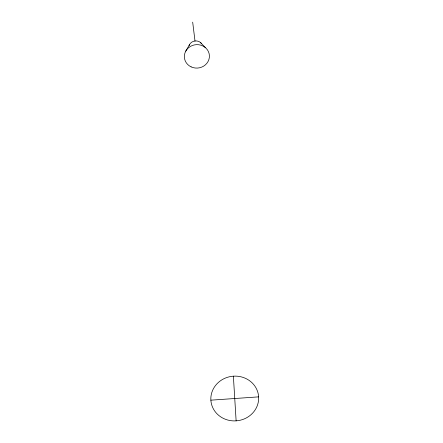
<?xml version="1.0" encoding="UTF-8"?>
<svg xmlns="http://www.w3.org/2000/svg" width="443" height="443" viewBox="0 0 443 443"><rect width="100%" height="100%" fill="white"/><g stroke="black" fill="none" stroke-linecap="round" stroke-linejoin="round"><path stroke-width="0.66" d="M185.755 51.15L189.56 44.56M210.868 400.167L258.634 396.867A23.944 22.371 -7 0 0 221.622 380A23.944 22.371 -7 0 0 223.997 418.685A23.944 22.371 -7 0 0 258.634 396.867M200.524 42.556L205.331 47.567M192.683 22.15L195.02 41.182M233.378 376.185L236.125 420.85M189.095 45.629A7.027 6.562 -7 0 1 194.859 40.989A7.027 6.562 -7 0 1 201.703 43.851M191.127 66.876A12.548 11.717 -7 0 0 209.406 55.635A12.548 11.717 -7 0 0 190.125 46.593A12.548 11.717 -7 0 0 191.127 66.876"/></g></svg>
